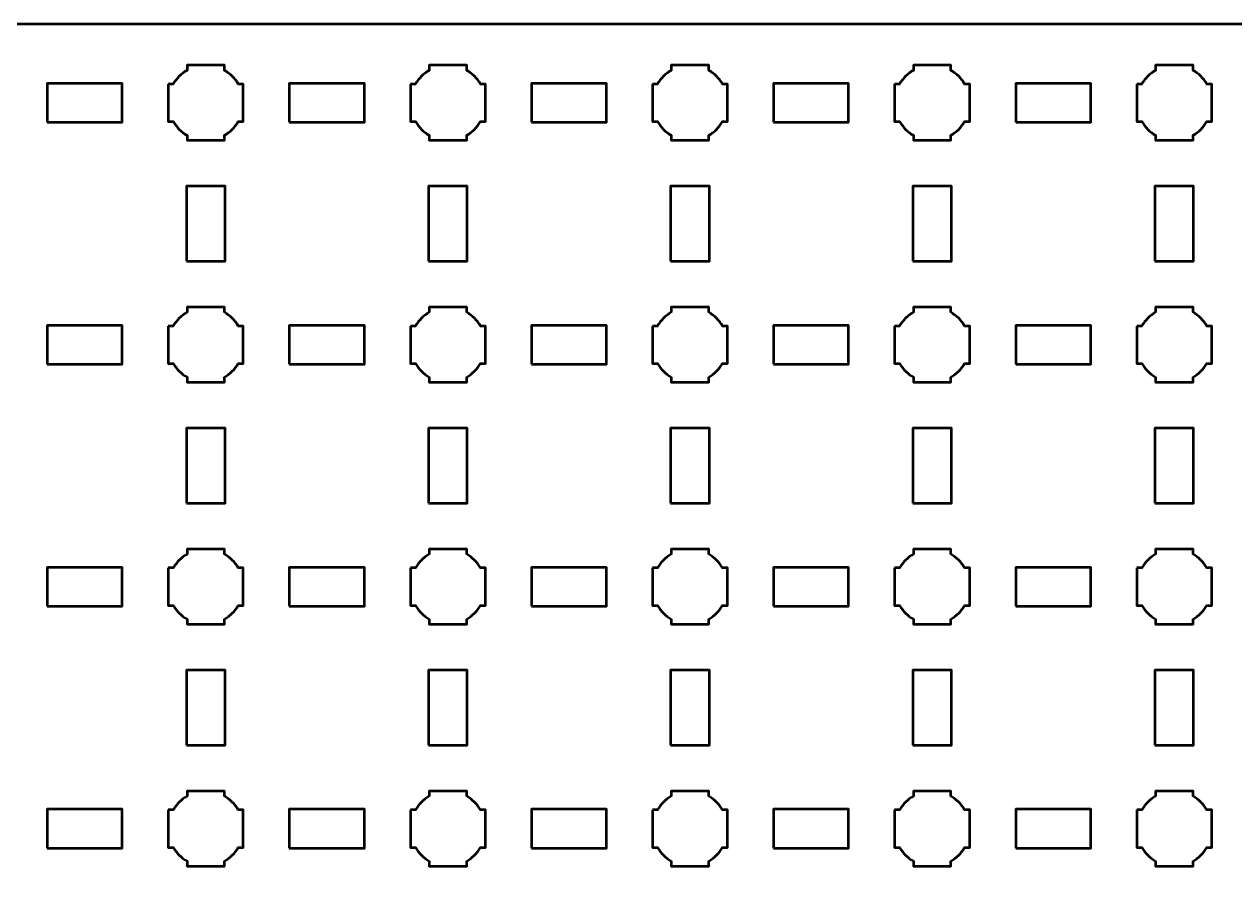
# Model space of a CAD drawing. Header units: centimetres. Extents: x -30.1 to 9.2, y -44.5 to 14.8.
# Drawn here: x -21 to -11, y 7.61 to 14.8 of the extents above; entities that cross this region are included whole.
import ezdxf

# ---------------------------------------------------------------- set-up
doc = ezdxf.new("R2010")
doc.units = ezdxf.units.CM
doc.header["$MEASUREMENT"] = 0
doc.layers.add('Layer 1', color=7, linetype='Continuous')

msp = doc.modelspace()

# ---------------------------------------------------------------- linework, layer by layer
at = {"layer": 'Layer 1', "color": 250, "lineweight": 53}
for points in [[(-20.81, 13.99), (-20.19, 13.99), (-20.19, 14.31), (-20.81, 14.31), (-20.81, 13.99)], [(-18.81, 13.99), (-18.19, 13.99), (-18.19, 14.31), (-18.81, 14.31), (-18.81, 13.99)], [(-16.81, 13.99), (-16.19, 13.99), (-16.19, 14.31), (-16.81, 14.31), (-16.81, 13.99)], [(-14.81, 13.99), (-14.19, 13.99), (-14.19, 14.31), (-14.81, 14.31), (-14.81, 13.99)], [(-12.81, 13.99), (-12.19, 13.99), (-12.19, 14.31), (-12.81, 14.31), (-12.81, 13.99)], [(-19.66, 12.84), (-19.34, 12.84), (-19.34, 13.46), (-19.66, 13.46), (-19.66, 12.84)], [(-17.66, 12.84), (-17.34, 12.84), (-17.34, 13.46), (-17.66, 13.46), (-17.66, 12.84)], [(-15.66, 12.84), (-15.34, 12.84), (-15.34, 13.46), (-15.66, 13.46), (-15.66, 12.84)], [(-13.66, 12.84), (-13.34, 12.84), (-13.34, 13.46), (-13.66, 13.46), (-13.66, 12.84)], [(-11.66, 12.84), (-11.34, 12.84), (-11.34, 13.46), (-11.66, 13.46), (-11.66, 12.84)], [(-20.81, 11.99), (-20.19, 11.99), (-20.19, 12.31), (-20.81, 12.31), (-20.81, 11.99)], [(-18.81, 11.99), (-18.19, 11.99), (-18.19, 12.31), (-18.81, 12.31), (-18.81, 11.99)], [(-16.81, 11.99), (-16.19, 11.99), (-16.19, 12.31), (-16.81, 12.31), (-16.81, 11.99)], [(-14.81, 11.99), (-14.19, 11.99), (-14.19, 12.31), (-14.81, 12.31), (-14.81, 11.99)], [(-12.81, 11.99), (-12.19, 11.99), (-12.19, 12.31), (-12.81, 12.31), (-12.81, 11.99)], [(-19.66, 10.84), (-19.34, 10.84), (-19.34, 11.46), (-19.66, 11.46), (-19.66, 10.84)], [(-17.66, 10.84), (-17.34, 10.84), (-17.34, 11.46), (-17.66, 11.46), (-17.66, 10.84)], [(-15.66, 10.84), (-15.34, 10.84), (-15.34, 11.46), (-15.66, 11.46), (-15.66, 10.84)], [(-13.66, 10.84), (-13.34, 10.84), (-13.34, 11.46), (-13.66, 11.46), (-13.66, 10.84)], [(-11.66, 10.84), (-11.34, 10.84), (-11.34, 11.46), (-11.66, 11.46), (-11.66, 10.84)], [(-20.81, 9.99), (-20.19, 9.99), (-20.19, 10.31), (-20.81, 10.31), (-20.81, 9.99)], [(-18.81, 9.99), (-18.19, 9.99), (-18.19, 10.31), (-18.81, 10.31), (-18.81, 9.99)], [(-16.81, 9.99), (-16.19, 9.99), (-16.19, 10.31), (-16.81, 10.31), (-16.81, 9.99)], [(-14.81, 9.99), (-14.19, 9.99), (-14.19, 10.31), (-14.81, 10.31), (-14.81, 9.99)], [(-12.81, 9.99), (-12.19, 9.99), (-12.19, 10.31), (-12.81, 10.31), (-12.81, 9.99)], [(-19.66, 8.84), (-19.34, 8.84), (-19.34, 9.46), (-19.66, 9.46), (-19.66, 8.84)], [(-17.66, 8.84), (-17.34, 8.84), (-17.34, 9.46), (-17.66, 9.46), (-17.66, 8.84)], [(-15.66, 8.84), (-15.34, 8.84), (-15.34, 9.46), (-15.66, 9.46), (-15.66, 8.84)], [(-13.66, 8.84), (-13.34, 8.84), (-13.34, 9.46), (-13.66, 9.46), (-13.66, 8.84)], [(-11.66, 8.84), (-11.34, 8.84), (-11.34, 9.46), (-11.66, 9.46), (-11.66, 8.84)], [(-20.81, 7.99), (-20.19, 7.99), (-20.19, 8.31), (-20.81, 8.31), (-20.81, 7.99)], [(-18.81, 7.99), (-18.19, 7.99), (-18.19, 8.31), (-18.81, 8.31), (-18.81, 7.99)], [(-16.81, 7.99), (-16.19, 7.99), (-16.19, 8.31), (-16.81, 8.31), (-16.81, 7.99)], [(-14.81, 7.99), (-14.19, 7.99), (-14.19, 8.31), (-14.81, 8.31), (-14.81, 7.99)], [(-12.81, 7.99), (-12.19, 7.99), (-12.19, 8.31), (-12.81, 8.31), (-12.81, 7.99)]]:
    msp.add_lwpolyline(points, close=True, dxfattribs=at)
msp.add_open_spline([(-30.15, -44), (-30.15, -44), (-30.15, 14.3), (-30.15, 14.3), (-30.15, 14.3), (-30.15, 14.57609), (-29.92609, 14.8), (-29.65, 14.8), (-29.65, 14.8), (-29.65, 14.8), (8.65, 14.8), (8.65, 14.8), (8.65, 14.8), (8.92609, 14.8), (9.15, 14.57609), (9.15, 14.3), (9.15, 14.3), (9.15, 14.3), (9.15, -44), (9.15, -44), (9.15, -44), (9.15, -44.27609), (8.92609, -44.5), (8.65, -44.5), (8.65, -44.5), (8.65, -44.5), (-29.65, -44.5), (-29.65, -44.5), (-29.65, -44.5), (-29.92609, -44.5), (-30.15, -44.27609), (-30.15, -44)], degree=3, knots=[0, 0, 0, 0, 0.125, 0.125, 0.125, 0.125, 0.25, 0.25, 0.25, 0.25, 0.375, 0.375, 0.375, 0.375, 0.5, 0.5, 0.5, 0.5, 0.625, 0.625, 0.625, 0.625, 0.75, 0.75, 0.75, 0.75, 0.875, 0.875, 0.875, 0.875, 1, 1, 1, 1], dxfattribs=at)
at = {"layer": 'Layer 1', "lineweight": 53}
for points in [[(-19.81, 14.305), (-19.81, 14.305), (-19.76851, 14.305), (-19.76851, 14.305), (-19.76851, 14.305), (-19.74128, 14.35205), (-19.70205, 14.39128), (-19.655, 14.41851), (-19.655, 14.41851), (-19.655, 14.41851), (-19.655, 14.46), (-19.655, 14.46), (-19.655, 14.46), (-19.655, 14.46), (-19.5, 14.46), (-19.5, 14.46), (-19.5, 14.46), (-19.5, 14.46), (-19.345, 14.46), (-19.345, 14.46), (-19.345, 14.46), (-19.345, 14.46), (-19.345, 14.41851), (-19.345, 14.41851), (-19.345, 14.41851), (-19.29795, 14.39128), (-19.25872, 14.35205), (-19.23149, 14.305), (-19.23149, 14.305), (-19.23149, 14.305), (-19.19, 14.305), (-19.19, 14.305), (-19.19, 14.305), (-19.19, 14.305), (-19.19, 14.15), (-19.19, 14.15), (-19.19, 14.15), (-19.19, 14.15), (-19.19, 13.995), (-19.19, 13.995), (-19.19, 13.995), (-19.19, 13.995), (-19.23149, 13.995), (-19.23149, 13.995), (-19.23149, 13.995), (-19.25872, 13.94795), (-19.29795, 13.90872), (-19.345, 13.88149), (-19.345, 13.88149), (-19.345, 13.88149), (-19.345, 13.84), (-19.345, 13.84), (-19.345, 13.84), (-19.345, 13.84), (-19.5, 13.84), (-19.5, 13.84), (-19.5, 13.84), (-19.5, 13.84), (-19.655, 13.84), (-19.655, 13.84), (-19.655, 13.84), (-19.655, 13.84), (-19.655, 13.88149), (-19.655, 13.88149), (-19.655, 13.88149), (-19.70205, 13.90872), (-19.74128, 13.94795), (-19.76851, 13.995), (-19.76851, 13.995), (-19.76851, 13.995), (-19.81, 13.995), (-19.81, 13.995), (-19.81, 13.995), (-19.81, 13.995), (-19.81, 14.15), (-19.81, 14.15), (-19.81, 14.15), (-19.81, 14.15), (-19.81, 14.305), (-19.81, 14.305)], [(-17.81, 14.305), (-17.81, 14.305), (-17.76851, 14.305), (-17.76851, 14.305), (-17.76851, 14.305), (-17.74128, 14.35205), (-17.70205, 14.39128), (-17.655, 14.41851), (-17.655, 14.41851), (-17.655, 14.41851), (-17.655, 14.46), (-17.655, 14.46), (-17.655, 14.46), (-17.655, 14.46), (-17.5, 14.46), (-17.5, 14.46), (-17.5, 14.46), (-17.5, 14.46), (-17.345, 14.46), (-17.345, 14.46), (-17.345, 14.46), (-17.345, 14.46), (-17.345, 14.41851), (-17.345, 14.41851), (-17.345, 14.41851), (-17.29795, 14.39128), (-17.25872, 14.35205), (-17.23149, 14.305), (-17.23149, 14.305), (-17.23149, 14.305), (-17.19, 14.305), (-17.19, 14.305), (-17.19, 14.305), (-17.19, 14.305), (-17.19, 14.15), (-17.19, 14.15), (-17.19, 14.15), (-17.19, 14.15), (-17.19, 13.995), (-17.19, 13.995), (-17.19, 13.995), (-17.19, 13.995), (-17.23149, 13.995), (-17.23149, 13.995), (-17.23149, 13.995), (-17.25872, 13.94795), (-17.29795, 13.90872), (-17.345, 13.88149), (-17.345, 13.88149), (-17.345, 13.88149), (-17.345, 13.84), (-17.345, 13.84), (-17.345, 13.84), (-17.345, 13.84), (-17.5, 13.84), (-17.5, 13.84), (-17.5, 13.84), (-17.5, 13.84), (-17.655, 13.84), (-17.655, 13.84), (-17.655, 13.84), (-17.655, 13.84), (-17.655, 13.88149), (-17.655, 13.88149), (-17.655, 13.88149), (-17.70205, 13.90872), (-17.74128, 13.94795), (-17.76851, 13.995), (-17.76851, 13.995), (-17.76851, 13.995), (-17.81, 13.995), (-17.81, 13.995), (-17.81, 13.995), (-17.81, 13.995), (-17.81, 14.15), (-17.81, 14.15), (-17.81, 14.15), (-17.81, 14.15), (-17.81, 14.305), (-17.81, 14.305)], [(-15.81, 14.305), (-15.81, 14.305), (-15.76851, 14.305), (-15.76851, 14.305), (-15.76851, 14.305), (-15.74128, 14.35205), (-15.70205, 14.39128), (-15.655, 14.41851), (-15.655, 14.41851), (-15.655, 14.41851), (-15.655, 14.46), (-15.655, 14.46), (-15.655, 14.46), (-15.655, 14.46), (-15.5, 14.46), (-15.5, 14.46), (-15.5, 14.46), (-15.5, 14.46), (-15.345, 14.46), (-15.345, 14.46), (-15.345, 14.46), (-15.345, 14.46), (-15.345, 14.41851), (-15.345, 14.41851), (-15.345, 14.41851), (-15.29795, 14.39128), (-15.25872, 14.35205), (-15.23149, 14.305), (-15.23149, 14.305), (-15.23149, 14.305), (-15.19, 14.305), (-15.19, 14.305), (-15.19, 14.305), (-15.19, 14.305), (-15.19, 14.15), (-15.19, 14.15), (-15.19, 14.15), (-15.19, 14.15), (-15.19, 13.995), (-15.19, 13.995), (-15.19, 13.995), (-15.19, 13.995), (-15.23149, 13.995), (-15.23149, 13.995), (-15.23149, 13.995), (-15.25872, 13.94795), (-15.29795, 13.90872), (-15.345, 13.88149), (-15.345, 13.88149), (-15.345, 13.88149), (-15.345, 13.84), (-15.345, 13.84), (-15.345, 13.84), (-15.345, 13.84), (-15.5, 13.84), (-15.5, 13.84), (-15.5, 13.84), (-15.5, 13.84), (-15.655, 13.84), (-15.655, 13.84), (-15.655, 13.84), (-15.655, 13.84), (-15.655, 13.88149), (-15.655, 13.88149), (-15.655, 13.88149), (-15.70205, 13.90872), (-15.74128, 13.94795), (-15.76851, 13.995), (-15.76851, 13.995), (-15.76851, 13.995), (-15.81, 13.995), (-15.81, 13.995), (-15.81, 13.995), (-15.81, 13.995), (-15.81, 14.15), (-15.81, 14.15), (-15.81, 14.15), (-15.81, 14.15), (-15.81, 14.305), (-15.81, 14.305)], [(-13.81, 14.305), (-13.81, 14.305), (-13.76851, 14.305), (-13.76851, 14.305), (-13.76851, 14.305), (-13.74128, 14.35205), (-13.70205, 14.39128), (-13.655, 14.41851), (-13.655, 14.41851), (-13.655, 14.41851), (-13.655, 14.46), (-13.655, 14.46), (-13.655, 14.46), (-13.655, 14.46), (-13.5, 14.46), (-13.5, 14.46), (-13.5, 14.46), (-13.5, 14.46), (-13.345, 14.46), (-13.345, 14.46), (-13.345, 14.46), (-13.345, 14.46), (-13.345, 14.41851), (-13.345, 14.41851), (-13.345, 14.41851), (-13.29795, 14.39128), (-13.25872, 14.35205), (-13.23149, 14.305), (-13.23149, 14.305), (-13.23149, 14.305), (-13.19, 14.305), (-13.19, 14.305), (-13.19, 14.305), (-13.19, 14.305), (-13.19, 14.15), (-13.19, 14.15), (-13.19, 14.15), (-13.19, 14.15), (-13.19, 13.995), (-13.19, 13.995), (-13.19, 13.995), (-13.19, 13.995), (-13.23149, 13.995), (-13.23149, 13.995), (-13.23149, 13.995), (-13.25872, 13.94795), (-13.29795, 13.90872), (-13.345, 13.88149), (-13.345, 13.88149), (-13.345, 13.88149), (-13.345, 13.84), (-13.345, 13.84), (-13.345, 13.84), (-13.345, 13.84), (-13.5, 13.84), (-13.5, 13.84), (-13.5, 13.84), (-13.5, 13.84), (-13.655, 13.84), (-13.655, 13.84), (-13.655, 13.84), (-13.655, 13.84), (-13.655, 13.88149), (-13.655, 13.88149), (-13.655, 13.88149), (-13.70205, 13.90872), (-13.74128, 13.94795), (-13.76851, 13.995), (-13.76851, 13.995), (-13.76851, 13.995), (-13.81, 13.995), (-13.81, 13.995), (-13.81, 13.995), (-13.81, 13.995), (-13.81, 14.15), (-13.81, 14.15), (-13.81, 14.15), (-13.81, 14.15), (-13.81, 14.305), (-13.81, 14.305)], [(-11.81, 14.305), (-11.81, 14.305), (-11.76851, 14.305), (-11.76851, 14.305), (-11.76851, 14.305), (-11.74128, 14.35205), (-11.70205, 14.39128), (-11.655, 14.41851), (-11.655, 14.41851), (-11.655, 14.41851), (-11.655, 14.46), (-11.655, 14.46), (-11.655, 14.46), (-11.655, 14.46), (-11.5, 14.46), (-11.5, 14.46), (-11.5, 14.46), (-11.5, 14.46), (-11.345, 14.46), (-11.345, 14.46), (-11.345, 14.46), (-11.345, 14.46), (-11.345, 14.41851), (-11.345, 14.41851), (-11.345, 14.41851), (-11.29795, 14.39128), (-11.25872, 14.35205), (-11.23149, 14.305), (-11.23149, 14.305), (-11.23149, 14.305), (-11.19, 14.305), (-11.19, 14.305), (-11.19, 14.305), (-11.19, 14.305), (-11.19, 14.15), (-11.19, 14.15), (-11.19, 14.15), (-11.19, 14.15), (-11.19, 13.995), (-11.19, 13.995), (-11.19, 13.995), (-11.19, 13.995), (-11.23149, 13.995), (-11.23149, 13.995), (-11.23149, 13.995), (-11.25872, 13.94795), (-11.29795, 13.90872), (-11.345, 13.88149), (-11.345, 13.88149), (-11.345, 13.88149), (-11.345, 13.84), (-11.345, 13.84), (-11.345, 13.84), (-11.345, 13.84), (-11.5, 13.84), (-11.5, 13.84), (-11.5, 13.84), (-11.5, 13.84), (-11.655, 13.84), (-11.655, 13.84), (-11.655, 13.84), (-11.655, 13.84), (-11.655, 13.88149), (-11.655, 13.88149), (-11.655, 13.88149), (-11.70205, 13.90872), (-11.74128, 13.94795), (-11.76851, 13.995), (-11.76851, 13.995), (-11.76851, 13.995), (-11.81, 13.995), (-11.81, 13.995), (-11.81, 13.995), (-11.81, 13.995), (-11.81, 14.15), (-11.81, 14.15), (-11.81, 14.15), (-11.81, 14.15), (-11.81, 14.305), (-11.81, 14.305)], [(-19.81, 12.305), (-19.81, 12.305), (-19.76851, 12.305), (-19.76851, 12.305), (-19.76851, 12.305), (-19.74128, 12.35205), (-19.70205, 12.39128), (-19.655, 12.41851), (-19.655, 12.41851), (-19.655, 12.41851), (-19.655, 12.46), (-19.655, 12.46), (-19.655, 12.46), (-19.655, 12.46), (-19.5, 12.46), (-19.5, 12.46), (-19.5, 12.46), (-19.5, 12.46), (-19.345, 12.46), (-19.345, 12.46), (-19.345, 12.46), (-19.345, 12.46), (-19.345, 12.41851), (-19.345, 12.41851), (-19.345, 12.41851), (-19.29795, 12.39128), (-19.25872, 12.35205), (-19.23149, 12.305), (-19.23149, 12.305), (-19.23149, 12.305), (-19.19, 12.305), (-19.19, 12.305), (-19.19, 12.305), (-19.19, 12.305), (-19.19, 12.15), (-19.19, 12.15), (-19.19, 12.15), (-19.19, 12.15), (-19.19, 11.995), (-19.19, 11.995), (-19.19, 11.995), (-19.19, 11.995), (-19.23149, 11.995), (-19.23149, 11.995), (-19.23149, 11.995), (-19.25872, 11.94795), (-19.29795, 11.90872), (-19.345, 11.88149), (-19.345, 11.88149), (-19.345, 11.88149), (-19.345, 11.84), (-19.345, 11.84), (-19.345, 11.84), (-19.345, 11.84), (-19.5, 11.84), (-19.5, 11.84), (-19.5, 11.84), (-19.5, 11.84), (-19.655, 11.84), (-19.655, 11.84), (-19.655, 11.84), (-19.655, 11.84), (-19.655, 11.88149), (-19.655, 11.88149), (-19.655, 11.88149), (-19.70205, 11.90872), (-19.74128, 11.94795), (-19.76851, 11.995), (-19.76851, 11.995), (-19.76851, 11.995), (-19.81, 11.995), (-19.81, 11.995), (-19.81, 11.995), (-19.81, 11.995), (-19.81, 12.15), (-19.81, 12.15), (-19.81, 12.15), (-19.81, 12.15), (-19.81, 12.305), (-19.81, 12.305)], [(-17.81, 12.305), (-17.81, 12.305), (-17.76851, 12.305), (-17.76851, 12.305), (-17.76851, 12.305), (-17.74128, 12.35205), (-17.70205, 12.39128), (-17.655, 12.41851), (-17.655, 12.41851), (-17.655, 12.41851), (-17.655, 12.46), (-17.655, 12.46), (-17.655, 12.46), (-17.655, 12.46), (-17.5, 12.46), (-17.5, 12.46), (-17.5, 12.46), (-17.5, 12.46), (-17.345, 12.46), (-17.345, 12.46), (-17.345, 12.46), (-17.345, 12.46), (-17.345, 12.41851), (-17.345, 12.41851), (-17.345, 12.41851), (-17.29795, 12.39128), (-17.25872, 12.35205), (-17.23149, 12.305), (-17.23149, 12.305), (-17.23149, 12.305), (-17.19, 12.305), (-17.19, 12.305), (-17.19, 12.305), (-17.19, 12.305), (-17.19, 12.15), (-17.19, 12.15), (-17.19, 12.15), (-17.19, 12.15), (-17.19, 11.995), (-17.19, 11.995), (-17.19, 11.995), (-17.19, 11.995), (-17.23149, 11.995), (-17.23149, 11.995), (-17.23149, 11.995), (-17.25872, 11.94795), (-17.29795, 11.90872), (-17.345, 11.88149), (-17.345, 11.88149), (-17.345, 11.88149), (-17.345, 11.84), (-17.345, 11.84), (-17.345, 11.84), (-17.345, 11.84), (-17.5, 11.84), (-17.5, 11.84), (-17.5, 11.84), (-17.5, 11.84), (-17.655, 11.84), (-17.655, 11.84), (-17.655, 11.84), (-17.655, 11.84), (-17.655, 11.88149), (-17.655, 11.88149), (-17.655, 11.88149), (-17.70205, 11.90872), (-17.74128, 11.94795), (-17.76851, 11.995), (-17.76851, 11.995), (-17.76851, 11.995), (-17.81, 11.995), (-17.81, 11.995), (-17.81, 11.995), (-17.81, 11.995), (-17.81, 12.15), (-17.81, 12.15), (-17.81, 12.15), (-17.81, 12.15), (-17.81, 12.305), (-17.81, 12.305)], [(-15.81, 12.305), (-15.81, 12.305), (-15.76851, 12.305), (-15.76851, 12.305), (-15.76851, 12.305), (-15.74128, 12.35205), (-15.70205, 12.39128), (-15.655, 12.41851), (-15.655, 12.41851), (-15.655, 12.41851), (-15.655, 12.46), (-15.655, 12.46), (-15.655, 12.46), (-15.655, 12.46), (-15.5, 12.46), (-15.5, 12.46), (-15.5, 12.46), (-15.5, 12.46), (-15.345, 12.46), (-15.345, 12.46), (-15.345, 12.46), (-15.345, 12.46), (-15.345, 12.41851), (-15.345, 12.41851), (-15.345, 12.41851), (-15.29795, 12.39128), (-15.25872, 12.35205), (-15.23149, 12.305), (-15.23149, 12.305), (-15.23149, 12.305), (-15.19, 12.305), (-15.19, 12.305), (-15.19, 12.305), (-15.19, 12.305), (-15.19, 12.15), (-15.19, 12.15), (-15.19, 12.15), (-15.19, 12.15), (-15.19, 11.995), (-15.19, 11.995), (-15.19, 11.995), (-15.19, 11.995), (-15.23149, 11.995), (-15.23149, 11.995), (-15.23149, 11.995), (-15.25872, 11.94795), (-15.29795, 11.90872), (-15.345, 11.88149), (-15.345, 11.88149), (-15.345, 11.88149), (-15.345, 11.84), (-15.345, 11.84), (-15.345, 11.84), (-15.345, 11.84), (-15.5, 11.84), (-15.5, 11.84), (-15.5, 11.84), (-15.5, 11.84), (-15.655, 11.84), (-15.655, 11.84), (-15.655, 11.84), (-15.655, 11.84), (-15.655, 11.88149), (-15.655, 11.88149), (-15.655, 11.88149), (-15.70205, 11.90872), (-15.74128, 11.94795), (-15.76851, 11.995), (-15.76851, 11.995), (-15.76851, 11.995), (-15.81, 11.995), (-15.81, 11.995), (-15.81, 11.995), (-15.81, 11.995), (-15.81, 12.15), (-15.81, 12.15), (-15.81, 12.15), (-15.81, 12.15), (-15.81, 12.305), (-15.81, 12.305)], [(-13.81, 12.305), (-13.81, 12.305), (-13.76851, 12.305), (-13.76851, 12.305), (-13.76851, 12.305), (-13.74128, 12.35205), (-13.70205, 12.39128), (-13.655, 12.41851), (-13.655, 12.41851), (-13.655, 12.41851), (-13.655, 12.46), (-13.655, 12.46), (-13.655, 12.46), (-13.655, 12.46), (-13.5, 12.46), (-13.5, 12.46), (-13.5, 12.46), (-13.5, 12.46), (-13.345, 12.46), (-13.345, 12.46), (-13.345, 12.46), (-13.345, 12.46), (-13.345, 12.41851), (-13.345, 12.41851), (-13.345, 12.41851), (-13.29795, 12.39128), (-13.25872, 12.35205), (-13.23149, 12.305), (-13.23149, 12.305), (-13.23149, 12.305), (-13.19, 12.305), (-13.19, 12.305), (-13.19, 12.305), (-13.19, 12.305), (-13.19, 12.15), (-13.19, 12.15), (-13.19, 12.15), (-13.19, 12.15), (-13.19, 11.995), (-13.19, 11.995), (-13.19, 11.995), (-13.19, 11.995), (-13.23149, 11.995), (-13.23149, 11.995), (-13.23149, 11.995), (-13.25872, 11.94795), (-13.29795, 11.90872), (-13.345, 11.88149), (-13.345, 11.88149), (-13.345, 11.88149), (-13.345, 11.84), (-13.345, 11.84), (-13.345, 11.84), (-13.345, 11.84), (-13.5, 11.84), (-13.5, 11.84), (-13.5, 11.84), (-13.5, 11.84), (-13.655, 11.84), (-13.655, 11.84), (-13.655, 11.84), (-13.655, 11.84), (-13.655, 11.88149), (-13.655, 11.88149), (-13.655, 11.88149), (-13.70205, 11.90872), (-13.74128, 11.94795), (-13.76851, 11.995), (-13.76851, 11.995), (-13.76851, 11.995), (-13.81, 11.995), (-13.81, 11.995), (-13.81, 11.995), (-13.81, 11.995), (-13.81, 12.15), (-13.81, 12.15), (-13.81, 12.15), (-13.81, 12.15), (-13.81, 12.305), (-13.81, 12.305)], [(-11.81, 12.305), (-11.81, 12.305), (-11.76851, 12.305), (-11.76851, 12.305), (-11.76851, 12.305), (-11.74128, 12.35205), (-11.70205, 12.39128), (-11.655, 12.41851), (-11.655, 12.41851), (-11.655, 12.41851), (-11.655, 12.46), (-11.655, 12.46), (-11.655, 12.46), (-11.655, 12.46), (-11.5, 12.46), (-11.5, 12.46), (-11.5, 12.46), (-11.5, 12.46), (-11.345, 12.46), (-11.345, 12.46), (-11.345, 12.46), (-11.345, 12.46), (-11.345, 12.41851), (-11.345, 12.41851), (-11.345, 12.41851), (-11.29795, 12.39128), (-11.25872, 12.35205), (-11.23149, 12.305), (-11.23149, 12.305), (-11.23149, 12.305), (-11.19, 12.305), (-11.19, 12.305), (-11.19, 12.305), (-11.19, 12.305), (-11.19, 12.15), (-11.19, 12.15), (-11.19, 12.15), (-11.19, 12.15), (-11.19, 11.995), (-11.19, 11.995), (-11.19, 11.995), (-11.19, 11.995), (-11.23149, 11.995), (-11.23149, 11.995), (-11.23149, 11.995), (-11.25872, 11.94795), (-11.29795, 11.90872), (-11.345, 11.88149), (-11.345, 11.88149), (-11.345, 11.88149), (-11.345, 11.84), (-11.345, 11.84), (-11.345, 11.84), (-11.345, 11.84), (-11.5, 11.84), (-11.5, 11.84), (-11.5, 11.84), (-11.5, 11.84), (-11.655, 11.84), (-11.655, 11.84), (-11.655, 11.84), (-11.655, 11.84), (-11.655, 11.88149), (-11.655, 11.88149), (-11.655, 11.88149), (-11.70205, 11.90872), (-11.74128, 11.94795), (-11.76851, 11.995), (-11.76851, 11.995), (-11.76851, 11.995), (-11.81, 11.995), (-11.81, 11.995), (-11.81, 11.995), (-11.81, 11.995), (-11.81, 12.15), (-11.81, 12.15), (-11.81, 12.15), (-11.81, 12.15), (-11.81, 12.305), (-11.81, 12.305)], [(-19.81, 10.305), (-19.81, 10.305), (-19.76851, 10.305), (-19.76851, 10.305), (-19.76851, 10.305), (-19.74128, 10.35205), (-19.70205, 10.39128), (-19.655, 10.41851), (-19.655, 10.41851), (-19.655, 10.41851), (-19.655, 10.46), (-19.655, 10.46), (-19.655, 10.46), (-19.655, 10.46), (-19.5, 10.46), (-19.5, 10.46), (-19.5, 10.46), (-19.5, 10.46), (-19.345, 10.46), (-19.345, 10.46), (-19.345, 10.46), (-19.345, 10.46), (-19.345, 10.41851), (-19.345, 10.41851), (-19.345, 10.41851), (-19.29795, 10.39128), (-19.25872, 10.35205), (-19.23149, 10.305), (-19.23149, 10.305), (-19.23149, 10.305), (-19.19, 10.305), (-19.19, 10.305), (-19.19, 10.305), (-19.19, 10.305), (-19.19, 10.15), (-19.19, 10.15), (-19.19, 10.15), (-19.19, 10.15), (-19.19, 9.995), (-19.19, 9.995), (-19.19, 9.995), (-19.19, 9.995), (-19.23149, 9.995), (-19.23149, 9.995), (-19.23149, 9.995), (-19.25872, 9.94795), (-19.29795, 9.90872), (-19.345, 9.88149), (-19.345, 9.88149), (-19.345, 9.88149), (-19.345, 9.84), (-19.345, 9.84), (-19.345, 9.84), (-19.345, 9.84), (-19.5, 9.84), (-19.5, 9.84), (-19.5, 9.84), (-19.5, 9.84), (-19.655, 9.84), (-19.655, 9.84), (-19.655, 9.84), (-19.655, 9.84), (-19.655, 9.88149), (-19.655, 9.88149), (-19.655, 9.88149), (-19.70205, 9.90872), (-19.74128, 9.94795), (-19.76851, 9.995), (-19.76851, 9.995), (-19.76851, 9.995), (-19.81, 9.995), (-19.81, 9.995), (-19.81, 9.995), (-19.81, 9.995), (-19.81, 10.15), (-19.81, 10.15), (-19.81, 10.15), (-19.81, 10.15), (-19.81, 10.305), (-19.81, 10.305)], [(-17.81, 10.305), (-17.81, 10.305), (-17.76851, 10.305), (-17.76851, 10.305), (-17.76851, 10.305), (-17.74128, 10.35205), (-17.70205, 10.39128), (-17.655, 10.41851), (-17.655, 10.41851), (-17.655, 10.41851), (-17.655, 10.46), (-17.655, 10.46), (-17.655, 10.46), (-17.655, 10.46), (-17.5, 10.46), (-17.5, 10.46), (-17.5, 10.46), (-17.5, 10.46), (-17.345, 10.46), (-17.345, 10.46), (-17.345, 10.46), (-17.345, 10.46), (-17.345, 10.41851), (-17.345, 10.41851), (-17.345, 10.41851), (-17.29795, 10.39128), (-17.25872, 10.35205), (-17.23149, 10.305), (-17.23149, 10.305), (-17.23149, 10.305), (-17.19, 10.305), (-17.19, 10.305), (-17.19, 10.305), (-17.19, 10.305), (-17.19, 10.15), (-17.19, 10.15), (-17.19, 10.15), (-17.19, 10.15), (-17.19, 9.995), (-17.19, 9.995), (-17.19, 9.995), (-17.19, 9.995), (-17.23149, 9.995), (-17.23149, 9.995), (-17.23149, 9.995), (-17.25872, 9.94795), (-17.29795, 9.90872), (-17.345, 9.88149), (-17.345, 9.88149), (-17.345, 9.88149), (-17.345, 9.84), (-17.345, 9.84), (-17.345, 9.84), (-17.345, 9.84), (-17.5, 9.84), (-17.5, 9.84), (-17.5, 9.84), (-17.5, 9.84), (-17.655, 9.84), (-17.655, 9.84), (-17.655, 9.84), (-17.655, 9.84), (-17.655, 9.88149), (-17.655, 9.88149), (-17.655, 9.88149), (-17.70205, 9.90872), (-17.74128, 9.94795), (-17.76851, 9.995), (-17.76851, 9.995), (-17.76851, 9.995), (-17.81, 9.995), (-17.81, 9.995), (-17.81, 9.995), (-17.81, 9.995), (-17.81, 10.15), (-17.81, 10.15), (-17.81, 10.15), (-17.81, 10.15), (-17.81, 10.305), (-17.81, 10.305)], [(-15.81, 10.305), (-15.81, 10.305), (-15.76851, 10.305), (-15.76851, 10.305), (-15.76851, 10.305), (-15.74128, 10.35205), (-15.70205, 10.39128), (-15.655, 10.41851), (-15.655, 10.41851), (-15.655, 10.41851), (-15.655, 10.46), (-15.655, 10.46), (-15.655, 10.46), (-15.655, 10.46), (-15.5, 10.46), (-15.5, 10.46), (-15.5, 10.46), (-15.5, 10.46), (-15.345, 10.46), (-15.345, 10.46), (-15.345, 10.46), (-15.345, 10.46), (-15.345, 10.41851), (-15.345, 10.41851), (-15.345, 10.41851), (-15.29795, 10.39128), (-15.25872, 10.35205), (-15.23149, 10.305), (-15.23149, 10.305), (-15.23149, 10.305), (-15.19, 10.305), (-15.19, 10.305), (-15.19, 10.305), (-15.19, 10.305), (-15.19, 10.15), (-15.19, 10.15), (-15.19, 10.15), (-15.19, 10.15), (-15.19, 9.995), (-15.19, 9.995), (-15.19, 9.995), (-15.19, 9.995), (-15.23149, 9.995), (-15.23149, 9.995), (-15.23149, 9.995), (-15.25872, 9.94795), (-15.29795, 9.90872), (-15.345, 9.88149), (-15.345, 9.88149), (-15.345, 9.88149), (-15.345, 9.84), (-15.345, 9.84), (-15.345, 9.84), (-15.345, 9.84), (-15.5, 9.84), (-15.5, 9.84), (-15.5, 9.84), (-15.5, 9.84), (-15.655, 9.84), (-15.655, 9.84), (-15.655, 9.84), (-15.655, 9.84), (-15.655, 9.88149), (-15.655, 9.88149), (-15.655, 9.88149), (-15.70205, 9.90872), (-15.74128, 9.94795), (-15.76851, 9.995), (-15.76851, 9.995), (-15.76851, 9.995), (-15.81, 9.995), (-15.81, 9.995), (-15.81, 9.995), (-15.81, 9.995), (-15.81, 10.15), (-15.81, 10.15), (-15.81, 10.15), (-15.81, 10.15), (-15.81, 10.305), (-15.81, 10.305)], [(-13.81, 10.305), (-13.81, 10.305), (-13.76851, 10.305), (-13.76851, 10.305), (-13.76851, 10.305), (-13.74128, 10.35205), (-13.70205, 10.39128), (-13.655, 10.41851), (-13.655, 10.41851), (-13.655, 10.41851), (-13.655, 10.46), (-13.655, 10.46), (-13.655, 10.46), (-13.655, 10.46), (-13.5, 10.46), (-13.5, 10.46), (-13.5, 10.46), (-13.5, 10.46), (-13.345, 10.46), (-13.345, 10.46), (-13.345, 10.46), (-13.345, 10.46), (-13.345, 10.41851), (-13.345, 10.41851), (-13.345, 10.41851), (-13.29795, 10.39128), (-13.25872, 10.35205), (-13.23149, 10.305), (-13.23149, 10.305), (-13.23149, 10.305), (-13.19, 10.305), (-13.19, 10.305), (-13.19, 10.305), (-13.19, 10.305), (-13.19, 10.15), (-13.19, 10.15), (-13.19, 10.15), (-13.19, 10.15), (-13.19, 9.995), (-13.19, 9.995), (-13.19, 9.995), (-13.19, 9.995), (-13.23149, 9.995), (-13.23149, 9.995), (-13.23149, 9.995), (-13.25872, 9.94795), (-13.29795, 9.90872), (-13.345, 9.88149), (-13.345, 9.88149), (-13.345, 9.88149), (-13.345, 9.84), (-13.345, 9.84), (-13.345, 9.84), (-13.345, 9.84), (-13.5, 9.84), (-13.5, 9.84), (-13.5, 9.84), (-13.5, 9.84), (-13.655, 9.84), (-13.655, 9.84), (-13.655, 9.84), (-13.655, 9.84), (-13.655, 9.88149), (-13.655, 9.88149), (-13.655, 9.88149), (-13.70205, 9.90872), (-13.74128, 9.94795), (-13.76851, 9.995), (-13.76851, 9.995), (-13.76851, 9.995), (-13.81, 9.995), (-13.81, 9.995), (-13.81, 9.995), (-13.81, 9.995), (-13.81, 10.15), (-13.81, 10.15), (-13.81, 10.15), (-13.81, 10.15), (-13.81, 10.305), (-13.81, 10.305)], [(-11.81, 10.305), (-11.81, 10.305), (-11.76851, 10.305), (-11.76851, 10.305), (-11.76851, 10.305), (-11.74128, 10.35205), (-11.70205, 10.39128), (-11.655, 10.41851), (-11.655, 10.41851), (-11.655, 10.41851), (-11.655, 10.46), (-11.655, 10.46), (-11.655, 10.46), (-11.655, 10.46), (-11.5, 10.46), (-11.5, 10.46), (-11.5, 10.46), (-11.5, 10.46), (-11.345, 10.46), (-11.345, 10.46), (-11.345, 10.46), (-11.345, 10.46), (-11.345, 10.41851), (-11.345, 10.41851), (-11.345, 10.41851), (-11.29795, 10.39128), (-11.25872, 10.35205), (-11.23149, 10.305), (-11.23149, 10.305), (-11.23149, 10.305), (-11.19, 10.305), (-11.19, 10.305), (-11.19, 10.305), (-11.19, 10.305), (-11.19, 10.15), (-11.19, 10.15), (-11.19, 10.15), (-11.19, 10.15), (-11.19, 9.995), (-11.19, 9.995), (-11.19, 9.995), (-11.19, 9.995), (-11.23149, 9.995), (-11.23149, 9.995), (-11.23149, 9.995), (-11.25872, 9.94795), (-11.29795, 9.90872), (-11.345, 9.88149), (-11.345, 9.88149), (-11.345, 9.88149), (-11.345, 9.84), (-11.345, 9.84), (-11.345, 9.84), (-11.345, 9.84), (-11.5, 9.84), (-11.5, 9.84), (-11.5, 9.84), (-11.5, 9.84), (-11.655, 9.84), (-11.655, 9.84), (-11.655, 9.84), (-11.655, 9.84), (-11.655, 9.88149), (-11.655, 9.88149), (-11.655, 9.88149), (-11.70205, 9.90872), (-11.74128, 9.94795), (-11.76851, 9.995), (-11.76851, 9.995), (-11.76851, 9.995), (-11.81, 9.995), (-11.81, 9.995), (-11.81, 9.995), (-11.81, 9.995), (-11.81, 10.15), (-11.81, 10.15), (-11.81, 10.15), (-11.81, 10.15), (-11.81, 10.305), (-11.81, 10.305)], [(-19.81, 8.305), (-19.81, 8.305), (-19.76851, 8.305), (-19.76851, 8.305), (-19.76851, 8.305), (-19.74128, 8.35205), (-19.70205, 8.39128), (-19.655, 8.41851), (-19.655, 8.41851), (-19.655, 8.41851), (-19.655, 8.46), (-19.655, 8.46), (-19.655, 8.46), (-19.655, 8.46), (-19.5, 8.46), (-19.5, 8.46), (-19.5, 8.46), (-19.5, 8.46), (-19.345, 8.46), (-19.345, 8.46), (-19.345, 8.46), (-19.345, 8.46), (-19.345, 8.41851), (-19.345, 8.41851), (-19.345, 8.41851), (-19.29795, 8.39128), (-19.25872, 8.35205), (-19.23149, 8.305), (-19.23149, 8.305), (-19.23149, 8.305), (-19.19, 8.305), (-19.19, 8.305), (-19.19, 8.305), (-19.19, 8.305), (-19.19, 8.15), (-19.19, 8.15), (-19.19, 8.15), (-19.19, 8.15), (-19.19, 7.995), (-19.19, 7.995), (-19.19, 7.995), (-19.19, 7.995), (-19.23149, 7.995), (-19.23149, 7.995), (-19.23149, 7.995), (-19.25872, 7.94795), (-19.29795, 7.90872), (-19.345, 7.88149), (-19.345, 7.88149), (-19.345, 7.88149), (-19.345, 7.84), (-19.345, 7.84), (-19.345, 7.84), (-19.345, 7.84), (-19.5, 7.84), (-19.5, 7.84), (-19.5, 7.84), (-19.5, 7.84), (-19.655, 7.84), (-19.655, 7.84), (-19.655, 7.84), (-19.655, 7.84), (-19.655, 7.88149), (-19.655, 7.88149), (-19.655, 7.88149), (-19.70205, 7.90872), (-19.74128, 7.94795), (-19.76851, 7.995), (-19.76851, 7.995), (-19.76851, 7.995), (-19.81, 7.995), (-19.81, 7.995), (-19.81, 7.995), (-19.81, 7.995), (-19.81, 8.15), (-19.81, 8.15), (-19.81, 8.15), (-19.81, 8.15), (-19.81, 8.305), (-19.81, 8.305)], [(-17.81, 8.305), (-17.81, 8.305), (-17.76851, 8.305), (-17.76851, 8.305), (-17.76851, 8.305), (-17.74128, 8.35205), (-17.70205, 8.39128), (-17.655, 8.41851), (-17.655, 8.41851), (-17.655, 8.41851), (-17.655, 8.46), (-17.655, 8.46), (-17.655, 8.46), (-17.655, 8.46), (-17.5, 8.46), (-17.5, 8.46), (-17.5, 8.46), (-17.5, 8.46), (-17.345, 8.46), (-17.345, 8.46), (-17.345, 8.46), (-17.345, 8.46), (-17.345, 8.41851), (-17.345, 8.41851), (-17.345, 8.41851), (-17.29795, 8.39128), (-17.25872, 8.35205), (-17.23149, 8.305), (-17.23149, 8.305), (-17.23149, 8.305), (-17.19, 8.305), (-17.19, 8.305), (-17.19, 8.305), (-17.19, 8.305), (-17.19, 8.15), (-17.19, 8.15), (-17.19, 8.15), (-17.19, 8.15), (-17.19, 7.995), (-17.19, 7.995), (-17.19, 7.995), (-17.19, 7.995), (-17.23149, 7.995), (-17.23149, 7.995), (-17.23149, 7.995), (-17.25872, 7.94795), (-17.29795, 7.90872), (-17.345, 7.88149), (-17.345, 7.88149), (-17.345, 7.88149), (-17.345, 7.84), (-17.345, 7.84), (-17.345, 7.84), (-17.345, 7.84), (-17.5, 7.84), (-17.5, 7.84), (-17.5, 7.84), (-17.5, 7.84), (-17.655, 7.84), (-17.655, 7.84), (-17.655, 7.84), (-17.655, 7.84), (-17.655, 7.88149), (-17.655, 7.88149), (-17.655, 7.88149), (-17.70205, 7.90872), (-17.74128, 7.94795), (-17.76851, 7.995), (-17.76851, 7.995), (-17.76851, 7.995), (-17.81, 7.995), (-17.81, 7.995), (-17.81, 7.995), (-17.81, 7.995), (-17.81, 8.15), (-17.81, 8.15), (-17.81, 8.15), (-17.81, 8.15), (-17.81, 8.305), (-17.81, 8.305)], [(-15.81, 8.305), (-15.81, 8.305), (-15.76851, 8.305), (-15.76851, 8.305), (-15.76851, 8.305), (-15.74128, 8.35205), (-15.70205, 8.39128), (-15.655, 8.41851), (-15.655, 8.41851), (-15.655, 8.41851), (-15.655, 8.46), (-15.655, 8.46), (-15.655, 8.46), (-15.655, 8.46), (-15.5, 8.46), (-15.5, 8.46), (-15.5, 8.46), (-15.5, 8.46), (-15.345, 8.46), (-15.345, 8.46), (-15.345, 8.46), (-15.345, 8.46), (-15.345, 8.41851), (-15.345, 8.41851), (-15.345, 8.41851), (-15.29795, 8.39128), (-15.25872, 8.35205), (-15.23149, 8.305), (-15.23149, 8.305), (-15.23149, 8.305), (-15.19, 8.305), (-15.19, 8.305), (-15.19, 8.305), (-15.19, 8.305), (-15.19, 8.15), (-15.19, 8.15), (-15.19, 8.15), (-15.19, 8.15), (-15.19, 7.995), (-15.19, 7.995), (-15.19, 7.995), (-15.19, 7.995), (-15.23149, 7.995), (-15.23149, 7.995), (-15.23149, 7.995), (-15.25872, 7.94795), (-15.29795, 7.90872), (-15.345, 7.88149), (-15.345, 7.88149), (-15.345, 7.88149), (-15.345, 7.84), (-15.345, 7.84), (-15.345, 7.84), (-15.345, 7.84), (-15.5, 7.84), (-15.5, 7.84), (-15.5, 7.84), (-15.5, 7.84), (-15.655, 7.84), (-15.655, 7.84), (-15.655, 7.84), (-15.655, 7.84), (-15.655, 7.88149), (-15.655, 7.88149), (-15.655, 7.88149), (-15.70205, 7.90872), (-15.74128, 7.94795), (-15.76851, 7.995), (-15.76851, 7.995), (-15.76851, 7.995), (-15.81, 7.995), (-15.81, 7.995), (-15.81, 7.995), (-15.81, 7.995), (-15.81, 8.15), (-15.81, 8.15), (-15.81, 8.15), (-15.81, 8.15), (-15.81, 8.305), (-15.81, 8.305)], [(-13.81, 8.305), (-13.81, 8.305), (-13.76851, 8.305), (-13.76851, 8.305), (-13.76851, 8.305), (-13.74128, 8.35205), (-13.70205, 8.39128), (-13.655, 8.41851), (-13.655, 8.41851), (-13.655, 8.41851), (-13.655, 8.46), (-13.655, 8.46), (-13.655, 8.46), (-13.655, 8.46), (-13.5, 8.46), (-13.5, 8.46), (-13.5, 8.46), (-13.5, 8.46), (-13.345, 8.46), (-13.345, 8.46), (-13.345, 8.46), (-13.345, 8.46), (-13.345, 8.41851), (-13.345, 8.41851), (-13.345, 8.41851), (-13.29795, 8.39128), (-13.25872, 8.35205), (-13.23149, 8.305), (-13.23149, 8.305), (-13.23149, 8.305), (-13.19, 8.305), (-13.19, 8.305), (-13.19, 8.305), (-13.19, 8.305), (-13.19, 8.15), (-13.19, 8.15), (-13.19, 8.15), (-13.19, 8.15), (-13.19, 7.995), (-13.19, 7.995), (-13.19, 7.995), (-13.19, 7.995), (-13.23149, 7.995), (-13.23149, 7.995), (-13.23149, 7.995), (-13.25872, 7.94795), (-13.29795, 7.90872), (-13.345, 7.88149), (-13.345, 7.88149), (-13.345, 7.88149), (-13.345, 7.84), (-13.345, 7.84), (-13.345, 7.84), (-13.345, 7.84), (-13.5, 7.84), (-13.5, 7.84), (-13.5, 7.84), (-13.5, 7.84), (-13.655, 7.84), (-13.655, 7.84), (-13.655, 7.84), (-13.655, 7.84), (-13.655, 7.88149), (-13.655, 7.88149), (-13.655, 7.88149), (-13.70205, 7.90872), (-13.74128, 7.94795), (-13.76851, 7.995), (-13.76851, 7.995), (-13.76851, 7.995), (-13.81, 7.995), (-13.81, 7.995), (-13.81, 7.995), (-13.81, 7.995), (-13.81, 8.15), (-13.81, 8.15), (-13.81, 8.15), (-13.81, 8.15), (-13.81, 8.305), (-13.81, 8.305)], [(-11.81, 8.305), (-11.81, 8.305), (-11.76851, 8.305), (-11.76851, 8.305), (-11.76851, 8.305), (-11.74128, 8.35205), (-11.70205, 8.39128), (-11.655, 8.41851), (-11.655, 8.41851), (-11.655, 8.41851), (-11.655, 8.46), (-11.655, 8.46), (-11.655, 8.46), (-11.655, 8.46), (-11.5, 8.46), (-11.5, 8.46), (-11.5, 8.46), (-11.5, 8.46), (-11.345, 8.46), (-11.345, 8.46), (-11.345, 8.46), (-11.345, 8.46), (-11.345, 8.41851), (-11.345, 8.41851), (-11.345, 8.41851), (-11.29795, 8.39128), (-11.25872, 8.35205), (-11.23149, 8.305), (-11.23149, 8.305), (-11.23149, 8.305), (-11.19, 8.305), (-11.19, 8.305), (-11.19, 8.305), (-11.19, 8.305), (-11.19, 8.15), (-11.19, 8.15), (-11.19, 8.15), (-11.19, 8.15), (-11.19, 7.995), (-11.19, 7.995), (-11.19, 7.995), (-11.19, 7.995), (-11.23149, 7.995), (-11.23149, 7.995), (-11.23149, 7.995), (-11.25872, 7.94795), (-11.29795, 7.90872), (-11.345, 7.88149), (-11.345, 7.88149), (-11.345, 7.88149), (-11.345, 7.84), (-11.345, 7.84), (-11.345, 7.84), (-11.345, 7.84), (-11.5, 7.84), (-11.5, 7.84), (-11.5, 7.84), (-11.5, 7.84), (-11.655, 7.84), (-11.655, 7.84), (-11.655, 7.84), (-11.655, 7.84), (-11.655, 7.88149), (-11.655, 7.88149), (-11.655, 7.88149), (-11.70205, 7.90872), (-11.74128, 7.94795), (-11.76851, 7.995), (-11.76851, 7.995), (-11.76851, 7.995), (-11.81, 7.995), (-11.81, 7.995), (-11.81, 7.995), (-11.81, 7.995), (-11.81, 8.15), (-11.81, 8.15), (-11.81, 8.15), (-11.81, 8.15), (-11.81, 8.305), (-11.81, 8.305)]]:
    msp.add_open_spline(points, degree=3, knots=[0, 0, 0, 0, 0.05, 0.05, 0.05, 0.05, 0.1, 0.1, 0.1, 0.1, 0.15, 0.15, 0.15, 0.15, 0.2, 0.2, 0.2, 0.2, 0.25, 0.25, 0.25, 0.25, 0.3, 0.3, 0.3, 0.3, 0.35, 0.35, 0.35, 0.35, 0.4, 0.4, 0.4, 0.4, 0.45, 0.45, 0.45, 0.45, 0.5, 0.5, 0.5, 0.5, 0.55, 0.55, 0.55, 0.55, 0.6, 0.6, 0.6, 0.6, 0.65, 0.65, 0.65, 0.65, 0.7, 0.7, 0.7, 0.7, 0.75, 0.75, 0.75, 0.75, 0.8, 0.8, 0.8, 0.8, 0.85, 0.85, 0.85, 0.85, 0.9, 0.9, 0.9, 0.9, 0.95, 0.95, 0.95, 0.95, 1, 1, 1, 1], dxfattribs=at)

doc.saveas('drawing.dxf')
